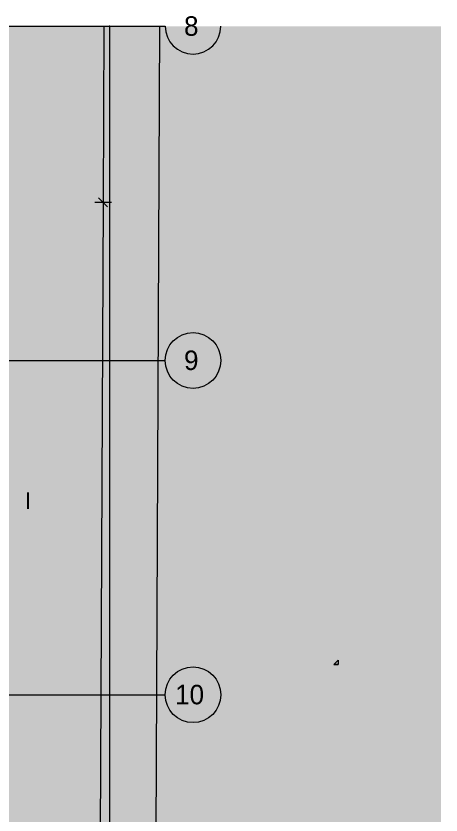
# Model space of a CAD drawing. Header units: metres. Extents: x -4 to 206, y -18 to 45.
# Drawn here: x 53.46 to 57.28, y -5.08 to 2.09 of the extents above; entities that cross this region are included whole.
import ezdxf

# ---------------------------------------------------------------- set-up
doc = ezdxf.new("R2010")
doc.units = ezdxf.units.M
doc.header["$MEASUREMENT"] = 0
doc.linetypes.add('Schnittlinie', pattern=[0.006, 0.003, -0.0015, 0, -0.0015])
for name, color, linetype in [('3._DD PP STG2_4_000 Achsraster', 7, 'Continuous'), ('3._DD PP STG2_4_221 Bodenaufbau - Abdichtung', 7, 'Continuous'), ('3._DD PP STG2_4_725 Nachbarbebauung', 7, 'Continuous'), ('3._DD PP STG2_4_851 Marker Schnitt', 7, 'Continuous'), ('3._DD PP STG2_4_950 Polierplan Bemaßung', 7, 'Continuous')]:
    doc.layers.add(name, color=color, linetype=linetype)
doc.styles.add('ERSTELLTER_STIL_1', font='arial.ttf')
doc.styles.add('ERSTELLTER_STIL_2', font='')
doc.styles.get('ERSTELLTER_STIL_2').set_extended_font_data('Eurostile')

msp = doc.modelspace()

# ---------------------------------------------------------------- hatches: boundary and pattern name
at = {"layer": '3._DD PP STG2_4_725 Nachbarbebauung', "linetype": 'Continuous', "lineweight": 0, "true_color": 0x1f1f1f}
msp.add_hatch(color=250, dxfattribs=at).paths.add_polyline_path([(52.2035, 0.426), (52.1486, -11.3318), (57.2775, -10.3991), (57.2775, 1.9963), (52.214, 1.9963)])

# ---------------------------------------------------------------- linework, layer by layer
at = {"layer": '3._DD PP STG2_4_000 Achsraster', "color": 5, "linetype": 'Continuous', "lineweight": 0, "ltscale": 1000}
for p, q in [((31.8, 1.9963), (54.3, 1.9963)), ((54.3, 1.9963), (54.8, 1.9963)), ((54.3, 1.9963), (54.3, -16.0037)), ((31.8, -1.0037), (54.3, -1.0037)), ((54.3, -1.0037), (54.8, -1.0037)), ((31.8, -4.0037), (54.3, -4.0037)), ((54.3, -4.0037), (54.8, -4.0037))]:
    msp.add_line(p, q, dxfattribs=at)
for centre in [(55.05, -1.0037), (55.05, -4.0037)]:
    msp.add_circle(centre, 0.25, dxfattribs=at)
msp.add_arc((55.05, 1.9963), 0.25, 180, 0, dxfattribs=at)
for p in [(54.3, 1.9963), (54.3, 1.9963), (54.3, -1.0037), (54.3, -1.0037), (54.3, -4.0037), (54.3, -4.0037)]:
    msp.add_point(p, dxfattribs=at)
at = {"layer": '3._DD PP STG2_4_221 Bodenaufbau - Abdichtung', "color": 171, "linetype": 'Schnittlinie', "lineweight": 13, "ltscale": 1000, "true_color": 0x6c6cff, "flags": 128}
for points in [[(56.3542, -3.6925), (56.3137, -3.733)], [(56.3143, -3.7329), (56.3542, -3.6929)], [(56.3542, -3.6929), (56.3542, -3.7329)], [(56.3137, -3.733), (56.3143, -3.7329)], [(56.3137, -3.733), (56.3542, -3.733)], [(56.3542, -3.7329), (56.3143, -3.7329)]]:
    msp.add_lwpolyline(points, dxfattribs=at)
at = {"layer": '3._DD PP STG2_4_950 Polierplan Bemaßung', "color": 1, "linetype": 'Continuous', "lineweight": 13, "ltscale": 1000, "true_color": 0xfb0106}
for p, q in [((54.2492, 1.9963), (54.2422, 0.4169)), ((54.7492, 1.9963), (54.69, -11.3431)), ((54.282, 0.3767), (54.2024, 0.4571)), ((54.1672, 0.4172), (54.3172, 0.4166)), ((54.2422, 0.4169), (54.19, -11.3408))]:
    msp.add_line(p, q, dxfattribs=at)

# ---------------------------------------------------------------- texts
at = {"layer": '3._DD PP STG2_4_000 Achsraster', "color": 5, "linetype": 'Continuous', "lineweight": 0, "char_height": 0.175, "attachment_point": 1, "style": 'ERSTELLTER_STIL_2'}
for s, insert in [('\\A1;{\\pql;\\pt0;\\fEurostile|b0|i0|c0|p0;\\W1.000000;8}', (54.9695, 2.0855)), ('\\A1;{\\pql;\\pt0;\\fEurostile|b0|i0|c0|p0;\\W1.000000;9}', (54.9695, -0.9145)), ('\\A1;{\\pql;\\pt0;\\fEurostile|b0|i0|c0|p0;\\W1.000000;10}', (54.889, -3.9145))]:
    msp.add_mtext(s, dxfattribs=dict(at, insert=insert))
at = {"layer": '3._DD PP STG2_4_851 Marker Schnitt', "color": 7, "linetype": 'Continuous', "lineweight": 13, "insert": (53.5972, -2.337), "char_height": 0.15, "attachment_point": 9, "style": 'ERSTELLTER_STIL_1'}
msp.add_mtext('\\A1;{\\pqr;\\pt0;\\fArial|b0|i0|c0|p0;\\W1.000000;I}', dxfattribs=at)

doc.saveas('drawing.dxf')
